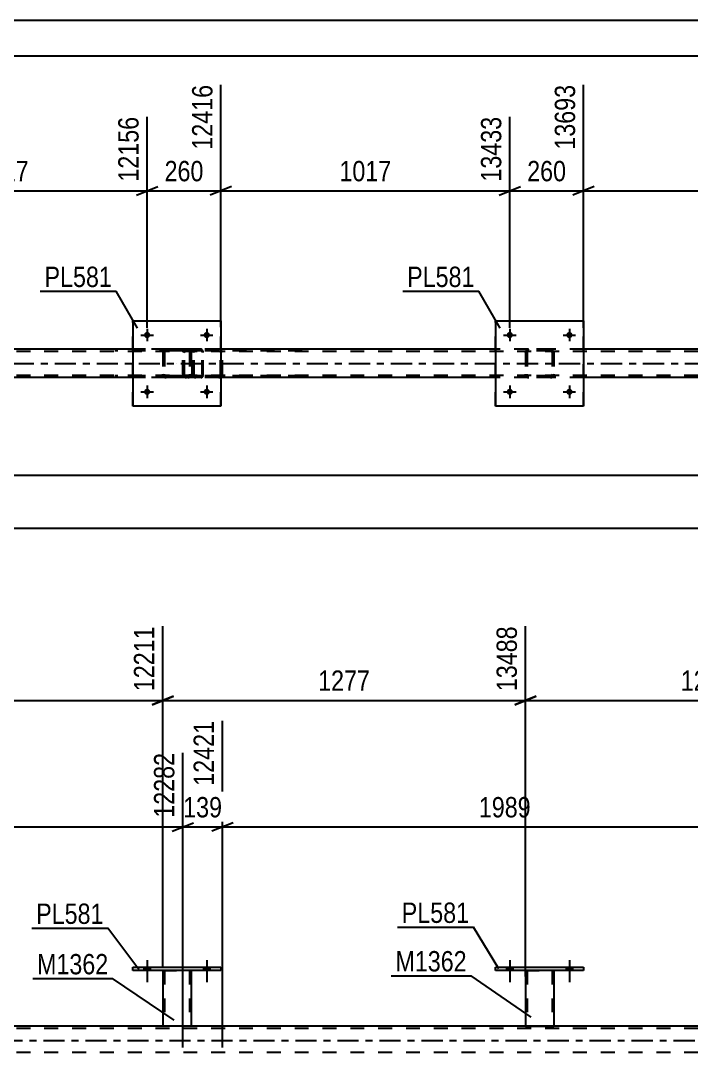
# Model space of a CAD drawing. Header units: millimetres. Extents: x 0 to 841, y 0 to 594.
# Drawn here: x 511.8 to 606.3, y 448.7 to 594 of the extents above; entities that cross this region are included whole.
import ezdxf

# ---------------------------------------------------------------- set-up
doc = ezdxf.new("R2010")
doc.units = ezdxf.units.MM
doc.linetypes.add('DXK_LINE_DOT2', pattern=[3.9198, 1.9599, -1.9599])
doc.linetypes.add('DXK_LINE_DOT3', pattern=[5.9187, 2.979, -0.9799, 0.9799, -0.9799])
doc.styles.add('Arial Narrow', font='ARIALN.TTF', dxfattribs={"height": 0.2})

# ---------------------------------------------------------------- blocks, each defined once
blk = doc.blocks.new('Unknown-272366259-1135')
at = {"color": 5, "linetype": 'Continuous'}
for p, q in [((841, 594), (0, 594)), ((836, 589), (5, 589))]:
    blk.add_line(p, q, dxfattribs=at)
blk = doc.blocks.new('Part-272366259-5093 - 5082')
at = {"color": 7, "linetype": 'DXK_LINE_DOT2'}
for p, q in [((536.46, 547.73), (536.27, 547.69)), ((551.45, 547.73), (536.46, 547.73)), ((539.89, 547.69), (539.7, 547.73)), ((535.98, 547.39), (535.95, 547.25)), ((535.95, 544.21), (535.95, 547.25)), ((535.99, 547.43), (535.98, 547.39)), ((536.21, 547.25), (536.23, 547.34)), ((536.21, 544.21), (536.21, 547.25)), ((536.23, 547.34), (536.28, 547.42)), ((536.28, 547.42), (536.36, 547.47)), ((536.36, 547.47), (536.46, 547.49)), ((551.45, 547.49), (536.46, 547.49)), ((539.7, 547.49), (539.79, 547.47)), ((539.79, 547.47), (539.88, 547.42)), ((539.88, 547.42), (539.93, 547.34)), ((539.93, 547.34), (539.95, 547.25)), ((539.95, 544.21), (539.95, 547.25)), ((540.19, 547.34), (540.17, 547.43)), ((540.21, 547.25), (540.19, 547.34)), ((540.21, 544.21), (540.21, 547.25)), ((535.95, 544.21), (535.97, 544.14)), ((535.97, 544.14), (535.99, 544.03)), ((536.23, 544.12), (536.21, 544.21)), ((536.28, 544.04), (536.23, 544.12)), ((536.27, 543.77), (536.46, 543.73)), ((536.36, 543.99), (536.28, 544.04)), ((536.46, 543.97), (536.36, 543.99)), ((551.45, 543.97), (536.46, 543.97)), ((551.45, 543.73), (536.46, 543.73)), ((539.79, 543.99), (539.7, 543.97)), ((539.7, 543.73), (539.89, 543.77)), ((539.88, 544.04), (539.79, 543.99)), ((539.93, 544.12), (539.88, 544.04)), ((539.95, 544.21), (539.93, 544.12)), ((540.17, 544.03), (540.19, 544.14)), ((540.19, 544.14), (540.21, 544.21))]:
    blk.add_line(p, q, dxfattribs=at)
for centre, start, end in [((536.44, 547.23), 110.7583, 155.68), ((539.72, 547.23), 24.32, 69.2417), ((536.44, 544.23), 204.32, 249.2417), ((539.72, 544.23), 290.7583, 335.68)]:
    blk.add_arc(centre, 0.496, start, end, dxfattribs=at)
blk = doc.blocks.new('Part-272366259-5091 - 5082')
at = {"color": 7, "linetype": 'DXK_LINE_DOT2'}
for p, q in [((537.23, 547.73), (525.07, 547.73)), ((535.14, 547.73), (534.94, 547.69)), ((535.95, 547.73), (535.95, 547.49)), ((537.33, 547.69), (537.23, 547.73)), ((537.23, 547.49), (525.07, 547.49)), ((534.66, 547.39), (534.63, 547.25)), ((534.63, 544.21), (534.63, 547.25)), ((534.67, 547.43), (534.66, 547.39)), ((534.88, 547.25), (534.9, 547.34)), ((534.88, 544.21), (534.88, 547.25)), ((534.9, 547.34), (534.96, 547.42)), ((534.96, 547.42), (535.04, 547.47)), ((535.04, 547.47), (535.14, 547.49)), ((537.23, 547.49), (537.28, 547.47)), ((537.28, 547.47), (537.32, 547.42)), ((537.32, 547.42), (537.35, 547.34)), ((537.42, 547.59), (537.33, 547.69)), ((537.35, 547.34), (537.36, 547.25)), ((537.36, 544.21), (537.36, 547.25)), ((537.48, 547.43), (537.42, 547.59)), ((537.5, 547.25), (537.48, 547.43)), ((537.5, 544.21), (537.5, 547.25)), ((537.23, 543.97), (525.07, 543.97)), ((537.23, 543.73), (525.07, 543.73)), ((534.63, 544.21), (534.65, 544.14)), ((534.65, 544.14), (534.67, 544.03)), ((534.9, 544.12), (534.88, 544.21)), ((534.96, 544.04), (534.9, 544.12)), ((534.94, 543.77), (535.14, 543.73)), ((535.04, 543.99), (534.96, 544.04)), ((535.14, 543.97), (535.04, 543.99)), ((535.95, 543.73), (535.95, 543.97)), ((537.28, 543.99), (537.23, 543.97)), ((537.23, 543.73), (537.33, 543.77)), ((537.32, 544.04), (537.28, 543.99)), ((537.35, 544.12), (537.32, 544.04)), ((537.33, 543.77), (537.42, 543.87)), ((537.36, 544.21), (537.35, 544.12)), ((537.42, 543.87), (537.48, 544.03)), ((537.48, 544.03), (537.5, 544.21))]:
    blk.add_line(p, q, dxfattribs=at)
for centre, start, end in [((535.12, 547.24), 111.1941, 156.1506), ((535.12, 544.23), 203.8494, 248.8059)]:
    blk.add_arc(centre, 0.492, start, end, dxfattribs=at)
blk = doc.blocks.new('Part-272366259-7755 - 5082')
at = {"color": 7, "linetype": 'DXK_LINE_DOT2'}
for p, q in [((532.1, 547.69), (532.28, 547.73)), ((532.28, 547.73), (532.1, 547.69)), ((535.32, 547.73), (532.28, 547.73)), ((535.32, 547.73), (535.51, 547.69)), ((535.51, 547.69), (535.32, 547.73)), ((531.8, 547.25), (531.84, 547.43)), ((531.84, 547.43), (531.8, 547.25)), ((531.8, 547.25), (531.8, 544.21)), ((532.04, 547.25), (532.06, 547.34)), ((532.04, 547.25), (532.04, 544.21)), ((532.06, 547.34), (532.12, 547.42)), ((532.12, 547.42), (532.19, 547.47)), ((532.19, 547.47), (532.28, 547.49)), ((535.32, 547.49), (532.28, 547.49)), ((535.32, 547.49), (535.42, 547.47)), ((535.42, 547.47), (535.49, 547.42)), ((535.49, 547.42), (535.55, 547.34)), ((535.55, 547.34), (535.56, 547.25)), ((535.56, 547.25), (535.56, 544.21)), ((535.77, 547.43), (535.8, 547.25)), ((535.8, 547.25), (535.77, 547.43)), ((535.8, 547.25), (535.8, 544.21)), ((531.84, 544.03), (531.8, 544.21)), ((531.8, 544.21), (531.84, 544.03)), ((532.06, 544.12), (532.04, 544.21)), ((532.12, 544.04), (532.06, 544.12)), ((532.28, 543.73), (532.1, 543.77)), ((532.1, 543.77), (532.28, 543.73)), ((532.19, 543.99), (532.12, 544.04)), ((532.28, 543.97), (532.19, 543.99)), ((535.32, 543.97), (532.28, 543.97)), ((535.32, 543.73), (532.28, 543.73)), ((535.42, 543.99), (535.32, 543.97)), ((535.51, 543.77), (535.32, 543.73)), ((535.32, 543.73), (535.51, 543.77)), ((535.49, 544.04), (535.42, 543.99)), ((535.55, 544.12), (535.49, 544.04)), ((535.56, 544.21), (535.55, 544.12)), ((535.8, 544.21), (535.77, 544.03)), ((535.77, 544.03), (535.8, 544.21))]:
    blk.add_line(p, q, dxfattribs=at)
at = {"color": 7, "linetype": 'DXK_LINE_DOT3'}
blk.add_line((533.8, 545.73), (533.8, 545.73), dxfattribs=at)
at = {"color": 7, "linetype": 'DXK_LINE_DOT2'}
for centre, start, end in [((532.28, 547.25), 112.5, 157.5), ((532.28, 547.25), 112.5, 157.5), ((535.32, 547.25), 22.5, 67.5), ((535.32, 547.25), 22.5, 67.5), ((532.28, 544.21), 202.5, 247.5), ((532.28, 544.21), 202.5, 247.5), ((535.32, 544.21), 292.5, 337.5), ((535.32, 544.21), 292.5, 337.5)]:
    blk.add_arc(centre, 0.48, start, end, dxfattribs=at)
blk = doc.blocks.new('Part-272366259-5179 - 5082')
at = {"color": 2, "linetype": 'Continuous'}
for p, q in [((527.6, 547.73), (488.92, 547.73)), ((578.69, 547.73), (540, 547.73)), ((629.77, 547.73), (591.09, 547.73)), ((527.6, 543.73), (488.92, 543.73)), ((578.69, 543.73), (540, 543.73)), ((629.77, 543.73), (591.09, 543.73))]:
    blk.add_line(p, q, dxfattribs=at)
at = {"color": 7, "linetype": 'DXK_LINE_DOT2'}
for p, q in [((540, 547.73), (527.6, 547.73)), ((591.09, 547.73), (578.69, 547.73)), ((764.02, 547.41), (102.28, 547.41)), ((764.02, 544.05), (102.28, 544.05)), ((540, 543.73), (527.6, 543.73)), ((591.09, 543.73), (578.69, 543.73))]:
    blk.add_line(p, q, dxfattribs=at)
at = {"color": 7, "linetype": 'DXK_LINE_DOT3'}
blk.add_line((102.28, 545.73), (764.02, 545.73), dxfattribs=at)
blk = doc.blocks.new('Part-272366259-7756 - 5082')
at = {"color": 2, "linetype": 'Continuous'}
for p, q in [((527.6, 551.73), (527.6, 539.73)), ((527.6, 551.73), (540, 551.73)), ((540, 551.73), (540, 539.73)), ((540, 539.73), (527.6, 539.73))]:
    blk.add_line(p, q, dxfattribs=at)
at = {"color": 7, "linetype": 'DXK_LINE_DOT2'}
for p, q in [((527.6, 539.73), (527.6, 551.73)), ((540, 539.73), (540, 551.73))]:
    blk.add_line(p, q, dxfattribs=at)
blk = doc.blocks.new('Part-272366259-7757 - 5082')
at = {"color": 7, "linetype": 'DXK_LINE_DOT2'}
for p, q in [((583.18, 547.69), (583.37, 547.73)), ((583.37, 547.73), (583.18, 547.69)), ((586.41, 547.73), (583.37, 547.73)), ((586.41, 547.73), (586.59, 547.69)), ((586.59, 547.69), (586.41, 547.73)), ((582.89, 547.25), (582.92, 547.43)), ((582.92, 547.43), (582.89, 547.25)), ((582.89, 547.25), (582.89, 544.21)), ((583.13, 547.25), (583.14, 547.34)), ((583.13, 547.25), (583.13, 544.21)), ((583.14, 547.34), (583.2, 547.42)), ((583.2, 547.42), (583.27, 547.47)), ((583.27, 547.47), (583.37, 547.49)), ((586.41, 547.49), (583.37, 547.49)), ((586.41, 547.49), (586.5, 547.47)), ((586.5, 547.47), (586.57, 547.42)), ((586.57, 547.42), (586.63, 547.34)), ((586.63, 547.34), (586.65, 547.25)), ((586.65, 547.25), (586.65, 544.21)), ((586.85, 547.43), (586.89, 547.25)), ((586.89, 547.25), (586.85, 547.43)), ((586.89, 547.25), (586.89, 544.21)), ((582.92, 544.03), (582.89, 544.21)), ((582.89, 544.21), (582.92, 544.03)), ((583.14, 544.12), (583.13, 544.21)), ((583.2, 544.04), (583.14, 544.12)), ((583.37, 543.73), (583.18, 543.77)), ((583.18, 543.77), (583.37, 543.73)), ((583.27, 543.99), (583.2, 544.04)), ((583.37, 543.97), (583.27, 543.99)), ((586.41, 543.97), (583.37, 543.97)), ((586.41, 543.73), (583.37, 543.73)), ((586.5, 543.99), (586.41, 543.97)), ((586.59, 543.77), (586.41, 543.73)), ((586.41, 543.73), (586.59, 543.77)), ((586.57, 544.04), (586.5, 543.99)), ((586.63, 544.12), (586.57, 544.04)), ((586.65, 544.21), (586.63, 544.12)), ((586.89, 544.21), (586.85, 544.03)), ((586.85, 544.03), (586.89, 544.21))]:
    blk.add_line(p, q, dxfattribs=at)
at = {"color": 7, "linetype": 'DXK_LINE_DOT3'}
blk.add_line((584.89, 545.73), (584.89, 545.73), dxfattribs=at)
at = {"color": 7, "linetype": 'DXK_LINE_DOT2'}
for centre, start, end in [((583.37, 547.25), 112.5, 157.5), ((583.37, 547.25), 112.5, 157.5), ((586.41, 547.25), 22.5, 67.5), ((586.41, 547.25), 22.5, 67.5), ((583.37, 544.21), 202.5, 247.5), ((583.37, 544.21), 202.5, 247.5), ((586.41, 544.21), 292.5, 337.5), ((586.41, 544.21), 292.5, 337.5)]:
    blk.add_arc(centre, 0.48, start, end, dxfattribs=at)
blk = doc.blocks.new('Part-272366259-7758 - 5082')
at = {"color": 2, "linetype": 'Continuous'}
for p, q in [((578.69, 551.73), (578.69, 539.73)), ((578.69, 551.73), (591.09, 551.73)), ((591.09, 551.73), (591.09, 539.73)), ((591.09, 539.73), (578.69, 539.73))]:
    blk.add_line(p, q, dxfattribs=at)
at = {"color": 7, "linetype": 'DXK_LINE_DOT2'}
for p, q in [((578.69, 539.73), (578.69, 551.73)), ((591.09, 539.73), (591.09, 551.73))]:
    blk.add_line(p, q, dxfattribs=at)
blk = doc.blocks.new('Bolt-272366259-7785 - 5082')
at = {"linetype": 'Continuous'}
for points in [[(530.04, 541.73, -1), (529.16, 541.73, -1)], [(538.44, 541.73, -1), (537.56, 541.73, -1)]]:
    blk.add_hatch(color=1, dxfattribs=at).paths.add_polyline_path(points)
at = {"color": 1, "linetype": 'Continuous'}
for p, q in [((529.6, 542.61), (529.6, 540.85)), ((538, 542.61), (538, 540.85)), ((528.72, 541.73), (530.48, 541.73)), ((537.12, 541.73), (538.88, 541.73))]:
    blk.add_line(p, q, dxfattribs=at)
blk = doc.blocks.new('Bolt-272366259-7786 - 5082')
at = {"linetype": 'Continuous'}
for points in [[(530.04, 549.73, -1), (529.16, 549.73, -1)], [(538.44, 549.73, -1), (537.56, 549.73, -1)]]:
    blk.add_hatch(color=1, dxfattribs=at).paths.add_polyline_path(points)
at = {"color": 1, "linetype": 'Continuous'}
for p, q in [((529.6, 550.61), (529.6, 548.85)), ((538, 550.61), (538, 548.85)), ((528.72, 549.73), (530.48, 549.73)), ((537.12, 549.73), (538.88, 549.73))]:
    blk.add_line(p, q, dxfattribs=at)
blk = doc.blocks.new('Bolt-272366259-7787 - 5082')
at = {"linetype": 'Continuous'}
for points in [[(581.13, 541.73, -1), (580.25, 541.73, -1)], [(589.53, 541.73, -1), (588.65, 541.73, -1)]]:
    blk.add_hatch(color=1, dxfattribs=at).paths.add_polyline_path(points)
at = {"color": 1, "linetype": 'Continuous'}
for p, q in [((580.69, 542.61), (580.69, 540.85)), ((589.09, 542.61), (589.09, 540.85)), ((579.81, 541.73), (581.57, 541.73)), ((588.21, 541.73), (589.97, 541.73))]:
    blk.add_line(p, q, dxfattribs=at)
blk = doc.blocks.new('Bolt-272366259-7788 - 5082')
at = {"linetype": 'Continuous'}
for points in [[(581.13, 549.73, -1), (580.25, 549.73, -1)], [(589.53, 549.73, -1), (588.65, 549.73, -1)]]:
    blk.add_hatch(color=1, dxfattribs=at).paths.add_polyline_path(points)
at = {"color": 1, "linetype": 'Continuous'}
for p, q in [((580.69, 550.61), (580.69, 548.85)), ((589.09, 550.61), (589.09, 548.85)), ((579.81, 549.73), (581.57, 549.73)), ((588.21, 549.73), (589.97, 549.73))]:
    blk.add_line(p, q, dxfattribs=at)
blk = doc.blocks.new('Part-272366259-3898 - 3671')
at = {"color": 2, "linetype": 'Continuous'}
blk.add_line((758.1, 452.4), (100.68, 452.4), dxfattribs=at)
at = {"color": 7, "linetype": 'DXK_LINE_DOT2'}
for p, q in [((764.02, 452.08), (100.68, 452.08)), ((764.02, 448.72), (100.68, 448.72))]:
    blk.add_line(p, q, dxfattribs=at)
at = {"color": 7, "linetype": 'DXK_LINE_DOT3'}
blk.add_line((100.68, 450.4), (764.02, 450.4), dxfattribs=at)
blk = doc.blocks.new('Part-272366259-6748 - 3671')
at = {"color": 2, "linetype": 'Continuous'}
for p, q in [((527.6, 460.24), (527.6, 460.72)), ((527.6, 460.72), (540, 460.72)), ((540, 460.72), (540, 460.24)), ((540, 460.24), (527.6, 460.24))]:
    blk.add_line(p, q, dxfattribs=at)
blk = doc.blocks.new('Bolt-272366259-6780 - 3671')
at = {"linetype": 'Continuous'}
for points in [[(580.25, 460.24), (581.13, 460.24), (581.13, 460.72), (580.25, 460.72)], [(588.65, 460.24), (589.53, 460.24), (589.53, 460.72), (588.65, 460.72)]]:
    blk.add_hatch(color=1, dxfattribs=at).paths.add_polyline_path(points)
at = {"color": 1, "linetype": 'Continuous'}
for p, q in [((580.25, 460.72), (580.25, 460.24)), ((580.69, 461.72), (580.69, 458.6)), ((581.13, 460.72), (581.13, 460.24)), ((588.65, 460.72), (588.65, 460.24)), ((589.09, 461.72), (589.09, 458.6)), ((589.53, 460.72), (589.53, 460.24))]:
    blk.add_line(p, q, dxfattribs=at)
blk = doc.blocks.new('Bolt-272366259-6779 - 3671')
at = {"linetype": 'Continuous'}
for points in [[(580.25, 460.24), (581.13, 460.24), (581.13, 460.72), (580.25, 460.72)], [(588.65, 460.24), (589.53, 460.24), (589.53, 460.72), (588.65, 460.72)]]:
    blk.add_hatch(color=1, dxfattribs=at).paths.add_polyline_path(points)
at = {"color": 1, "linetype": 'Continuous'}
for p, q in [((580.25, 460.72), (580.25, 460.24)), ((580.69, 461.72), (580.69, 458.6)), ((581.13, 460.72), (581.13, 460.24)), ((588.65, 460.72), (588.65, 460.24)), ((589.09, 461.72), (589.09, 458.6)), ((589.53, 460.72), (589.53, 460.24))]:
    blk.add_line(p, q, dxfattribs=at)
blk = doc.blocks.new('Part-272366259-6747 - 3671')
at = {"color": 2, "linetype": 'Continuous'}
for p, q in [((531.8, 460.24), (531.8, 452.4)), ((535.8, 460.24), (535.8, 452.4)), ((535.77, 452.4), (531.8, 452.4)), ((535.8, 452.4), (535.77, 452.4))]:
    blk.add_line(p, q, dxfattribs=at)
at = {"color": 7, "linetype": 'DXK_LINE_DOT2'}
for p, q in [((531.8, 460.24), (535.8, 460.24)), ((531.8, 460.24), (531.8, 460.24)), ((531.8, 460.24), (531.8, 460.24)), ((532.04, 460.24), (532.04, 452.4)), ((535.56, 460.24), (535.56, 452.4)), ((535.8, 460.24), (535.8, 460.24)), ((535.8, 460.24), (535.8, 460.24)), ((535.55, 452.4), (535.56, 452.4)), ((535.8, 452.4), (535.8, 452.4))]:
    blk.add_line(p, q, dxfattribs=at)
blk = doc.blocks.new('Part-272366259-6749 - 3671')
at = {"color": 2, "linetype": 'Continuous'}
for p, q in [((582.89, 460.24), (582.89, 452.4)), ((586.89, 460.24), (586.89, 452.4)), ((582.89, 452.4), (586.89, 452.4))]:
    blk.add_line(p, q, dxfattribs=at)
at = {"color": 7, "linetype": 'DXK_LINE_DOT2'}
for p, q in [((582.89, 460.24), (586.89, 460.24)), ((582.89, 460.24), (582.89, 460.24)), ((582.89, 460.24), (582.89, 460.24)), ((583.13, 460.24), (583.13, 452.4)), ((586.65, 460.24), (586.65, 452.4)), ((586.89, 460.24), (586.89, 460.24)), ((586.89, 460.24), (586.89, 460.24)), ((586.59, 452.4), (586.63, 452.4)), ((586.59, 452.4), (586.63, 452.4)), ((586.63, 452.4), (586.65, 452.4)), ((586.63, 452.4), (586.65, 452.4))]:
    blk.add_line(p, q, dxfattribs=at)
blk = doc.blocks.new('Part-272366259-6750 - 3671')
at = {"color": 2, "linetype": 'Continuous'}
for p, q in [((578.69, 460.24), (578.69, 460.72)), ((578.69, 460.72), (591.09, 460.72)), ((591.09, 460.72), (591.09, 460.24)), ((591.09, 460.24), (578.69, 460.24))]:
    blk.add_line(p, q, dxfattribs=at)
blk = doc.blocks.new('Bolt-272366259-6777 - 3671')
at = {"linetype": 'Continuous'}
for points in [[(529.16, 460.24), (530.04, 460.24), (530.04, 460.72), (529.16, 460.72)], [(537.56, 460.24), (538.44, 460.24), (538.44, 460.72), (537.56, 460.72)]]:
    blk.add_hatch(color=1, dxfattribs=at).paths.add_polyline_path(points)
at = {"color": 1, "linetype": 'Continuous'}
for p, q in [((529.16, 460.72), (529.16, 460.24)), ((529.6, 461.72), (529.6, 458.6)), ((530.04, 460.72), (530.04, 460.24)), ((537.56, 460.72), (537.56, 460.24)), ((538, 461.72), (538, 458.6)), ((538.44, 460.72), (538.44, 460.24))]:
    blk.add_line(p, q, dxfattribs=at)
blk = doc.blocks.new('Bolt-272366259-6778 - 3671')
at = {"linetype": 'Continuous'}
for points in [[(529.16, 460.24), (530.04, 460.24), (530.04, 460.72), (529.16, 460.72)], [(537.56, 460.24), (538.44, 460.24), (538.44, 460.72), (537.56, 460.72)]]:
    blk.add_hatch(color=1, dxfattribs=at).paths.add_polyline_path(points)
at = {"color": 1, "linetype": 'Continuous'}
for p, q in [((529.16, 460.72), (529.16, 460.24)), ((529.6, 461.72), (529.6, 458.6)), ((530.04, 460.72), (530.04, 460.24)), ((537.56, 460.72), (537.56, 460.24)), ((538, 461.72), (538, 458.6)), ((538.44, 460.72), (538.44, 460.24))]:
    blk.add_line(p, q, dxfattribs=at)
blk = doc.blocks.new('StraightDimension-272366259-15435 - 5082')
at = {"color": 7, "linetype": 'Continuous'}
for p, q in [((488.92, 550.73), (488.92, 584.97)), ((529.6, 550.73), (529.6, 580.47)), ((490.42, 570.63), (487.42, 569.43)), ((488.92, 570.03), (529.6, 570.03)), ((528.1, 569.43), (531.1, 570.63))]:
    blk.add_line(p, q, dxfattribs=at)
at = {"color": 0}
blk.add_wipeout([(513.52, 570.78), (513.52, 574.98), (505.01, 574.98), (505.01, 570.78)], dxfattribs=at)
at = {"color": 3, "style": 'Arial Narrow'}
blk.add_text('1017', height=2.863, dxfattribs=at).set_placement((505.61, 571.38))
at = {"color": 0, "linetype": 'Continuous'}
blk.add_wipeout([(529, 581.07), (524.8, 581.07), (524.8, 570.73), (529, 570.73)], dxfattribs=at)
at = {"color": 3, "linetype": 'Continuous', "style": 'Arial Narrow'}
blk.add_text('12156', height=2.863, rotation=90.0002, dxfattribs=at).set_placement((528.4, 571.33))
blk = doc.blocks.new('StraightDimension-272366259-10469 - 5082')
at = {"color": 7, "linetype": 'Continuous'}
blk.add_line((65.16, 530.01), (764.02, 530.01), dxfattribs=at)
blk = doc.blocks.new('StraightDimension-272366259-5246 - 5082')
at = {"color": 7, "linetype": 'Continuous'}
blk.add_line((64.52, 522.55), (764.66, 522.55), dxfattribs=at)
blk = doc.blocks.new('StraightDimension-272366259-15431 - 5082')
at = {"color": 7, "linetype": 'Continuous'}
for p, q in [((591.09, 550.73), (591.09, 584.97)), ((631.77, 550.73), (631.77, 580.47)), ((592.59, 570.63), (589.59, 569.43)), ((591.09, 570.03), (631.77, 570.03)), ((630.27, 569.43), (633.27, 570.63))]:
    blk.add_line(p, q, dxfattribs=at)
at = {"color": 0}
blk.add_wipeout([(615.68, 570.78), (615.68, 574.98), (607.17, 574.98), (607.17, 570.78)], dxfattribs=at)
at = {"color": 3, "style": 'Arial Narrow'}
blk.add_text('1017', height=2.863, dxfattribs=at).set_placement((607.77, 571.38))
at = {"color": 0, "linetype": 'Continuous'}
blk.add_wipeout([(631.17, 581.07), (626.97, 581.07), (626.97, 570.73), (631.17, 570.73)], dxfattribs=at)
at = {"color": 3, "linetype": 'Continuous', "style": 'Arial Narrow'}
blk.add_text('14710', height=2.863, rotation=90.0002, dxfattribs=at).set_placement((630.57, 571.33))
blk = doc.blocks.new('StraightDimension-272366259-15432 - 5082')
at = {"color": 7, "linetype": 'Continuous'}
for p, q in [((591.09, 550.73), (591.09, 584.97)), ((580.69, 550.73), (580.69, 580.47)), ((579.19, 569.43), (582.19, 570.63)), ((580.69, 570.03), (591.09, 570.03)), ((592.59, 570.63), (589.59, 569.43))]:
    blk.add_line(p, q, dxfattribs=at)
at = {"color": 0}
blk.add_wipeout([(589.23, 570.78), (589.23, 574.98), (582.54, 574.98), (582.54, 570.78)], dxfattribs=at)
at = {"color": 3, "style": 'Arial Narrow'}
blk.add_text('260', height=2.863, dxfattribs=at).set_placement((583.14, 571.38))
at = {"color": 0, "linetype": 'Continuous'}
blk.add_wipeout([(590.49, 585.57), (586.29, 585.57), (586.29, 575.23), (590.49, 575.23)], dxfattribs=at)
at = {"color": 3, "linetype": 'Continuous', "style": 'Arial Narrow'}
blk.add_text('13693', height=2.863, rotation=90.0002, dxfattribs=at).set_placement((589.89, 575.83))
blk = doc.blocks.new('StraightDimension-272366259-15433 - 5082')
at = {"color": 7, "linetype": 'Continuous'}
for p, q in [((540, 550.86), (540, 584.97)), ((580.69, 550.73), (580.69, 580.47)), ((541.5, 570.63), (538.5, 569.43)), ((540, 570.03), (580.69, 570.03)), ((579.19, 569.43), (582.19, 570.63))]:
    blk.add_line(p, q, dxfattribs=at)
at = {"color": 0}
blk.add_wipeout([(564.6, 570.78), (564.6, 574.98), (556.09, 574.98), (556.09, 570.78)], dxfattribs=at)
at = {"color": 3, "style": 'Arial Narrow'}
blk.add_text('1017', height=2.863, dxfattribs=at).set_placement((556.69, 571.38))
at = {"color": 0, "linetype": 'Continuous'}
blk.add_wipeout([(580.09, 581.07), (575.89, 581.07), (575.89, 570.73), (580.09, 570.73)], dxfattribs=at)
at = {"color": 3, "linetype": 'Continuous', "style": 'Arial Narrow'}
blk.add_text('13433', height=2.863, rotation=90.0002, dxfattribs=at).set_placement((579.49, 571.33))
blk = doc.blocks.new('StraightDimension-272366259-15434 - 5082')
at = {"color": 7, "linetype": 'Continuous'}
for p, q in [((540, 550.86), (540, 584.97)), ((529.6, 550.73), (529.6, 580.47)), ((528.1, 569.43), (531.1, 570.63)), ((529.6, 570.03), (540, 570.03)), ((541.5, 570.63), (538.5, 569.43))]:
    blk.add_line(p, q, dxfattribs=at)
at = {"color": 0}
blk.add_wipeout([(538.15, 570.78), (538.15, 574.98), (531.46, 574.98), (531.46, 570.78)], dxfattribs=at)
at = {"color": 3, "style": 'Arial Narrow'}
blk.add_text('260', height=2.863, dxfattribs=at).set_placement((532.06, 571.38))
at = {"color": 0, "linetype": 'Continuous'}
blk.add_wipeout([(539.4, 585.57), (535.2, 585.57), (535.2, 575.23), (539.4, 575.23)], dxfattribs=at)
at = {"color": 3, "linetype": 'Continuous', "style": 'Arial Narrow'}
blk.add_text('12416', height=2.863, rotation=90.0002, dxfattribs=at).set_placement((538.8, 575.83))
blk = doc.blocks.new('StraightDimension-272366259-4945 - 3671')
at = {"color": 7, "linetype": 'Continuous'}
for p, q in [((540.21, 449.4), (540.21, 495.41)), ((619.77, 449.4), (619.77, 490.91)), ((541.71, 481.06), (538.71, 479.86)), ((618.27, 479.86), (621.27, 481.06)), ((540.21, 480.46), (619.77, 480.46))]:
    blk.add_line(p, q, dxfattribs=at)
at = {"color": 0}
blk.add_wipeout([(584.24, 481.21), (584.24, 485.41), (575.73, 485.41), (575.73, 481.21)], dxfattribs=at)
at = {"color": 3, "style": 'Arial Narrow'}
blk.add_text('1989', height=2.863, dxfattribs=at).set_placement((576.33, 481.81))
at = {"color": 0, "linetype": 'Continuous'}
blk.add_wipeout([(619.17, 491.51), (614.97, 491.51), (614.97, 481.16), (619.17, 481.16)], dxfattribs=at)
at = {"color": 3, "linetype": 'Continuous', "style": 'Arial Narrow'}
blk.add_text('14410', height=2.863, rotation=90.0002, dxfattribs=at).set_placement((618.57, 481.76))
blk = doc.blocks.new('StraightDimension-272366259-4825 - 3671')
at = {"color": 7, "linetype": 'Continuous'}
for p, q in [((540.21, 449.4), (540.21, 495.41)), ((534.63, 449.4), (534.63, 490.91)), ((533.13, 479.86), (536.13, 481.06)), ((541.71, 481.06), (538.71, 479.86)), ((534.63, 480.46), (540.21, 480.46))]:
    blk.add_line(p, q, dxfattribs=at)
at = {"color": 0}
blk.add_wipeout([(540.76, 481.21), (540.76, 485.41), (534.08, 485.41), (534.08, 481.21)], dxfattribs=at)
at = {"color": 3, "style": 'Arial Narrow'}
blk.add_text('139', height=2.863, dxfattribs=at).set_placement((534.68, 481.81))
at = {"color": 0, "linetype": 'Continuous'}
blk.add_wipeout([(539.61, 496.01), (535.41, 496.01), (535.41, 485.66), (539.61, 485.66)], dxfattribs=at)
at = {"color": 3, "linetype": 'Continuous', "style": 'Arial Narrow'}
blk.add_text('12421', height=2.863, rotation=90.0002, dxfattribs=at).set_placement((539.01, 486.26))
blk = doc.blocks.new('StraightDimension-272366259-4921 - 3671')
at = {"color": 7, "linetype": 'Continuous'}
for p, q in [((455.07, 449.4), (455.07, 495.41)), ((534.63, 449.4), (534.63, 490.91)), ((456.57, 481.06), (453.57, 479.86)), ((533.13, 479.86), (536.13, 481.06)), ((455.07, 480.46), (534.63, 480.46))]:
    blk.add_line(p, q, dxfattribs=at)
at = {"color": 0}
blk.add_wipeout([(499.11, 481.21), (499.11, 485.41), (490.6, 485.41), (490.6, 481.21)], dxfattribs=at)
at = {"color": 3, "style": 'Arial Narrow'}
blk.add_text('1989', height=2.863, dxfattribs=at).set_placement((491.2, 481.81))
at = {"color": 0, "linetype": 'Continuous'}
blk.add_wipeout([(534.03, 491.51), (529.83, 491.51), (529.83, 481.16), (534.03, 481.16)], dxfattribs=at)
at = {"color": 3, "linetype": 'Continuous', "style": 'Arial Narrow'}
blk.add_text('12282', height=2.863, rotation=90.0002, dxfattribs=at).set_placement((533.43, 481.76))
blk = doc.blocks.new('StraightDimension-272366259-18114 - 3671')
at = {"color": 7, "linetype": 'Continuous'}
for p, q in [((582.89, 459.4), (582.89, 508.72)), ((633.97, 459.4), (633.97, 508.72)), ((584.39, 498.88), (581.39, 497.68)), ((632.47, 497.68), (635.47, 498.88)), ((582.89, 498.28), (633.97, 498.28))]:
    blk.add_line(p, q, dxfattribs=at)
at = {"color": 0}
blk.add_wipeout([(612.68, 499.03), (612.68, 503.23), (604.17, 503.23), (604.17, 499.03)], dxfattribs=at)
at = {"color": 3, "style": 'Arial Narrow'}
blk.add_text('1277', height=2.863, dxfattribs=at).set_placement((604.77, 499.63))
at = {"color": 0, "linetype": 'Continuous'}
blk.add_wipeout([(633.37, 509.32), (629.17, 509.32), (629.17, 498.98), (633.37, 498.98)], dxfattribs=at)
at = {"color": 3, "linetype": 'Continuous', "style": 'Arial Narrow'}
blk.add_text('14765', height=2.863, rotation=90.0002, dxfattribs=at).set_placement((632.77, 499.58))
blk = doc.blocks.new('StraightDimension-272366259-18115 - 3671')
at = {"color": 7, "linetype": 'Continuous'}
for p, q in [((531.8, 460.62), (531.8, 508.72)), ((582.89, 459.4), (582.89, 508.72)), ((533.3, 498.88), (530.3, 497.68)), ((581.39, 497.68), (584.39, 498.88)), ((531.8, 498.28), (582.89, 498.28))]:
    blk.add_line(p, q, dxfattribs=at)
at = {"color": 0}
blk.add_wipeout([(561.6, 499.03), (561.6, 503.23), (553.09, 503.23), (553.09, 499.03)], dxfattribs=at)
at = {"color": 3, "style": 'Arial Narrow'}
blk.add_text('1277', height=2.863, dxfattribs=at).set_placement((553.69, 499.63))
at = {"color": 0, "linetype": 'Continuous'}
blk.add_wipeout([(582.29, 509.32), (578.09, 509.32), (578.09, 498.98), (582.29, 498.98)], dxfattribs=at)
at = {"color": 3, "linetype": 'Continuous', "style": 'Arial Narrow'}
blk.add_text('13488', height=2.863, rotation=90.0002, dxfattribs=at).set_placement((581.69, 499.58))
blk = doc.blocks.new('StraightDimension-272366259-18116 - 3671')
at = {"color": 7, "linetype": 'Continuous'}
for p, q in [((480.72, 459.94), (480.72, 508.72)), ((531.8, 460.62), (531.8, 508.72)), ((482.22, 498.88), (479.22, 497.68)), ((530.3, 497.68), (533.3, 498.88)), ((480.72, 498.28), (531.8, 498.28))]:
    blk.add_line(p, q, dxfattribs=at)
at = {"color": 0}
blk.add_wipeout([(510.52, 499.03), (510.52, 503.23), (502.01, 503.23), (502.01, 499.03)], dxfattribs=at)
at = {"color": 3, "style": 'Arial Narrow'}
blk.add_text('1277', height=2.863, dxfattribs=at).set_placement((502.61, 499.63))
at = {"color": 0, "linetype": 'Continuous'}
blk.add_wipeout([(531.2, 509.32), (527, 509.32), (527, 498.98), (531.2, 498.98)], dxfattribs=at)
at = {"color": 3, "linetype": 'Continuous', "style": 'Arial Narrow'}
blk.add_text('12211', height=2.863, rotation=90.0002, dxfattribs=at).set_placement((530.6, 499.58))
blk = doc.blocks.new('Mark-272366259-10553 - 5082')
at = {"color": 0}
blk.add_wipeout([(524.66, 556.49), (524.66, 559.49), (515.15, 559.49), (515.15, 556.49)], dxfattribs=at)
blk.add_wipeout([(524.66, 556.49), (524.66, 559.49), (515.15, 559.49), (515.15, 556.49)], dxfattribs=at)
at = {"color": 30, "linetype": 'Continuous'}
for p in [(514.55, 555.89), (528.26, 550.7)]:
    blk.add_line(p, (525.26, 555.89), dxfattribs=at)
at = {"color": 3, "style": 'Arial Narrow'}
blk.add_text('PL581', height=2.863, dxfattribs=at).set_placement((515.15, 556.49))
blk = doc.blocks.new('Mark-272366259-10556 - 5082')
at = {"color": 0}
blk.add_wipeout([(575.74, 556.49), (575.74, 559.49), (566.23, 559.49), (566.23, 556.49)], dxfattribs=at)
blk.add_wipeout([(575.74, 556.49), (575.74, 559.49), (566.23, 559.49), (566.23, 556.49)], dxfattribs=at)
at = {"color": 30, "linetype": 'Continuous'}
for p in [(565.63, 555.89), (579.34, 550.7)]:
    blk.add_line(p, (576.34, 555.89), dxfattribs=at)
at = {"color": 3, "style": 'Arial Narrow'}
blk.add_text('PL581', height=2.863, dxfattribs=at).set_placement((566.23, 556.49))
blk = doc.blocks.new('Mark-272366259-15896 - 3671')
at = {"color": 0}
blk.add_wipeout([(524.14, 459.71), (524.14, 462.71), (514.09, 462.71), (514.09, 459.71)], dxfattribs=at)
blk.add_wipeout([(524.14, 459.71), (524.14, 462.71), (514.09, 462.71), (514.09, 459.71)], dxfattribs=at)
at = {"color": 30, "linetype": 'Continuous'}
for p in [(513.49, 459.11), (533.39, 453.27)]:
    blk.add_line(p, (524.74, 459.11), dxfattribs=at)
at = {"color": 3, "style": 'Arial Narrow'}
blk.add_text('M1362', height=2.863, dxfattribs=at).set_placement((514.09, 459.71))
blk = doc.blocks.new('Mark-272366259-15899 - 3671')
at = {"color": 0}
blk.add_wipeout([(523.47, 466.81), (523.47, 469.81), (513.97, 469.81), (513.97, 466.81)], dxfattribs=at)
blk.add_wipeout([(523.47, 466.81), (523.47, 469.81), (513.97, 469.81), (513.97, 466.81)], dxfattribs=at)
at = {"color": 30, "linetype": 'Continuous'}
for p in [(513.37, 466.21), (528.41, 460.41)]:
    blk.add_line(p, (524.07, 466.21), dxfattribs=at)
at = {"color": 3, "style": 'Arial Narrow'}
blk.add_text('PL581', height=2.863, dxfattribs=at).set_placement((513.97, 466.81))
blk = doc.blocks.new('Mark-272366259-15902 - 3671')
at = {"color": 0}
blk.add_wipeout([(574.63, 460.12), (574.63, 463.12), (564.58, 463.12), (564.58, 460.12)], dxfattribs=at)
blk.add_wipeout([(574.63, 460.12), (574.63, 463.12), (564.58, 463.12), (564.58, 460.12)], dxfattribs=at)
at = {"color": 30, "linetype": 'Continuous'}
for p in [(563.98, 459.52), (583.7, 453.66)]:
    blk.add_line(p, (575.23, 459.52), dxfattribs=at)
at = {"color": 3, "style": 'Arial Narrow'}
blk.add_text('M1362', height=2.863, dxfattribs=at).set_placement((564.58, 460.12))
blk = doc.blocks.new('Mark-272366259-15905 - 3671')
at = {"color": 0}
blk.add_wipeout([(574.98, 466.95), (574.98, 469.95), (565.47, 469.95), (565.47, 466.95)], dxfattribs=at)
blk.add_wipeout([(574.98, 466.95), (574.98, 469.95), (565.47, 469.95), (565.47, 466.95)], dxfattribs=at)
at = {"color": 30, "linetype": 'Continuous'}
for p in [(564.87, 466.35), (579.14, 460.49)]:
    blk.add_line(p, (575.58, 466.35), dxfattribs=at)
at = {"color": 3, "style": 'Arial Narrow'}
blk.add_text('PL581', height=2.863, dxfattribs=at).set_placement((565.47, 466.95))

msp = doc.modelspace()

# ---------------------------------------------------------------- block references
for name in ['Unknown-272366259-1135', 'Part-272366259-7756 - 5082', 'Bolt-272366259-7786 - 5082', 'Part-272366259-7758 - 5082', 'Bolt-272366259-7788 - 5082', 'Part-272366259-5179 - 5082', 'Part-272366259-5091 - 5082', 'Part-272366259-7755 - 5082', 'Part-272366259-5093 - 5082', 'Part-272366259-7757 - 5082', 'Bolt-272366259-7785 - 5082', 'Bolt-272366259-7787 - 5082', 'Part-272366259-6748 - 3671', 'Bolt-272366259-6777 - 3671', 'Bolt-272366259-6778 - 3671', 'Part-272366259-6750 - 3671', 'Bolt-272366259-6780 - 3671', 'Bolt-272366259-6779 - 3671', 'Part-272366259-6747 - 3671', 'Part-272366259-6749 - 3671', 'Part-272366259-3898 - 3671']:
    msp.add_blockref(name, (0, 0))

# ---------------------------------------------------------------- next in the draw order: block references
for name in ['StraightDimension-272366259-15435 - 5082', 'StraightDimension-272366259-15431 - 5082', 'StraightDimension-272366259-10469 - 5082', 'StraightDimension-272366259-4945 - 3671']:
    msp.add_blockref(name, (0, 0))

# ---------------------------------------------------------------- next in the draw order: block references
for name in ['StraightDimension-272366259-15432 - 5082', 'StraightDimension-272366259-5246 - 5082', 'StraightDimension-272366259-18114 - 3671', 'StraightDimension-272366259-4825 - 3671']:
    msp.add_blockref(name, (0, 0))

# ---------------------------------------------------------------- next in the draw order: block references
for name in ['StraightDimension-272366259-15433 - 5082', 'StraightDimension-272366259-4921 - 3671']:
    msp.add_blockref(name, (0, 0))

# ---------------------------------------------------------------- next in the draw order: block references
for name in ['StraightDimension-272366259-15434 - 5082', 'Mark-272366259-10556 - 5082', 'StraightDimension-272366259-18115 - 3671']:
    msp.add_blockref(name, (0, 0))

# ---------------------------------------------------------------- next in the draw order: block references
for name in ['Mark-272366259-10553 - 5082', 'StraightDimension-272366259-18116 - 3671', 'Mark-272366259-15902 - 3671']:
    msp.add_blockref(name, (0, 0))

# ---------------------------------------------------------------- next in the draw order: block references
for name in ['Mark-272366259-15905 - 3671', 'Mark-272366259-15896 - 3671']:
    msp.add_blockref(name, (0, 0))

# ---------------------------------------------------------------- next in the draw order: block references
msp.add_blockref('Mark-272366259-15899 - 3671', (0, 0))

doc.saveas('drawing.dxf')
